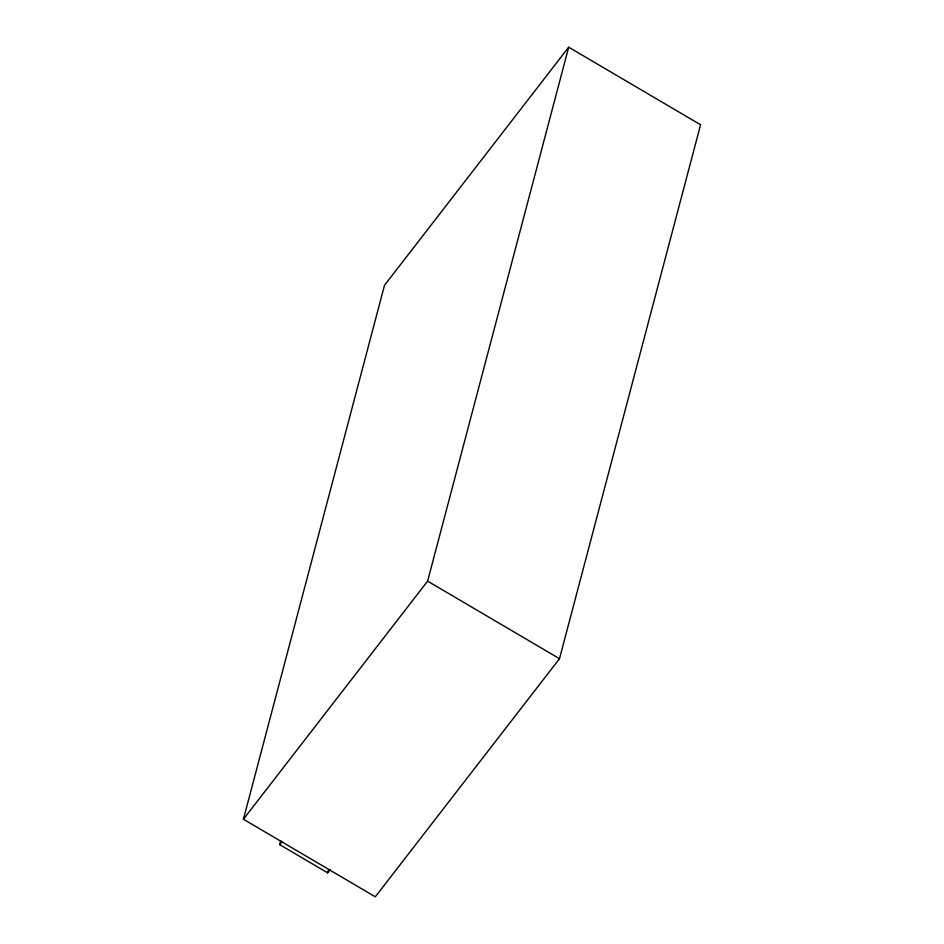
<?xml version="1.0" encoding="UTF-8"?>
<svg xmlns="http://www.w3.org/2000/svg" width="944" height="944" viewBox="0 0 944 944"><rect width="100%" height="100%" fill="white"/><g stroke="black" fill="none" stroke-linecap="round" stroke-linejoin="round"><path stroke-width="1.42" d="M243.422 819.239L384.503 285.3L568.689 47.2L700.578 124.761L559.497 658.7L375.311 896.8L243.422 819.239L427.62 581.138L568.689 47.2M330.188 869.648L327.698 872.858L279.743 844.656L280.746 840.856M327.698 872.858L328.37 870.333M279.743 844.656L282.221 841.446M427.62 581.138L559.497 658.7"/></g></svg>
